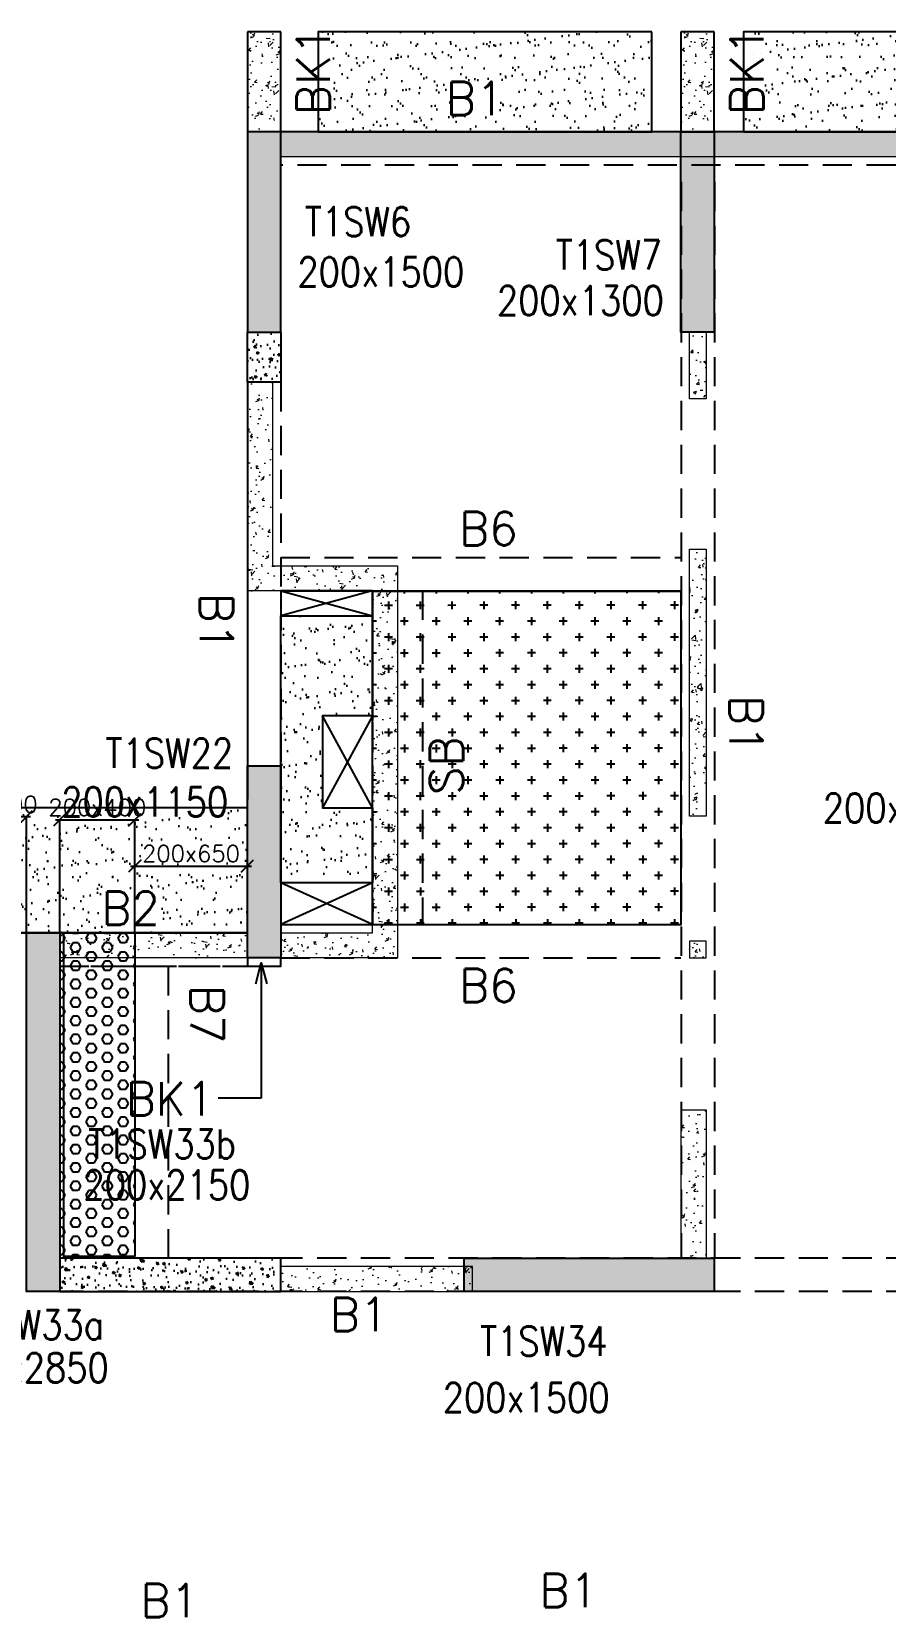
# Model space of a CAD drawing. Header units: millimetres. Extents: x 1078357 to 2594950, y -4969473 to -4636555.
# Drawn here: x 1824438 to 1829556, y -4656639 to -4647138 of the extents above; entities that cross this region are included whole.
import ezdxf

# ---------------------------------------------------------------- set-up
doc = ezdxf.new("R2010")
doc.units = ezdxf.units.MM
doc.header["$PDMODE"] = 35
for name, pattern in [('CONTINOUS', [0]), ('HIDDEN', [0.375, 0.25, -0.125]), ('New Retail block$0$CONTINOUS', [0])]:
    doc.linetypes.add(name, pattern=pattern)
doc.layers.get('0').update_dxf_attribs({"lineweight": 0})
doc.layers.get('Defpoints').update_dxf_attribs({"lineweight": 0})
for name, color, linetype, lineweight in [('A-_ANOTDIMA_D-', 6, 'Continuous', 13), ('COL. NO.', 30, 'Continuous', 25), ('COL. SIZE', 7, 'Continuous', 25), ('DIM', 9, 'Continuous', 25), ('HATCH', 8, 'Continuous', 30), ('RCC UPSTAND', 43, 'Continuous', 30), ('S-NON STR RCC WALL', 8, 'Continuous', 0)]:
    doc.layers.add(name, color=color, linetype=linetype, lineweight=lineweight)
for name, color, linetype in [('B-200x325', 201, 'HIDDEN'), ('B-200x375', 41, 'HIDDEN'), ('B-200x400', 44, 'HIDDEN'), ('B-200x650', 241, 'HIDDEN'), ('B-300xSLAB THK.', 151, 'Continuous'), ('BK1-200x650', 241, 'HIDDEN'), ('DC BEAM NO.', 7, 'Continuous'), ('DROP SLAB', 8, 'Continuous'), ('NON STR. RCC WALL', 6, 'Continuous'), ('S-COLUMN_SHEAR WALL', 1, 'Continuous'), ('S-PROJECTION', 54, 'New Retail block$0$CONTINOUS'), ('SLAB FOLD', 8, 'Continuous')]:
    doc.layers.add(name, color=color, linetype=linetype)
doc.styles.add('Roman', font='romans')
doc.styles.add('ROMANS', font='romans.shx', dxfattribs={"width": 0.85})
doc.dimstyles.new('HARESH', dxfattribs={"dimtxt": 150, "dimasz": 75, "dimexe": 0, "dimexo": 0, "dimgap": 25, "dimtad": 1, "dimdec": 0, "dimdsep": 46, "dimtxsty": 'Roman', "dimblk": 'OBLIQUE', "dimcen": 225, "dimdle": 25, "dimclrd": 2, "dimclre": 2, "dimclrt": 7, "dimadec": 8, "dimazin": 1, "dimtfac": 1, "dimtdec": 0, "dimtmove": 0, "dimatfit": 0, "dimfxl": 1, "dimlwd": -1, "dimlwe": -1, "dimarcsym": 0})
pattern_1 = [(50, (-4526714.12, 23254837.94), (182.184669, -15.9390855), [19.05, -209.55]), (355, (-4526714.12, 23254837.94), (-35.2434214, 191.0568452), [15.24, -167.6405842]), (100.4514447, (-4526698.94, 23254836.6), (146.9412471, 175.1177519), [16.1900088, -178.0902446]), (46.1842, (-4526714.12, 23254888.74), (271.0790409, -42.042328), [28.575, -314.325]), (96.6355576, (-4526691.53, 23254885.23), (237.404134, 247.4261246), [24.2850231, -267.1356082]), (351.1841512, (-4526714.12, 23254888.74), (237.404134, 247.4261246), [22.859967, -251.459732]), (21, (-4526688.72, 23254876.04), (151.6143913, -102.2651982), [19.05, -209.55]), (326, (-4526688.72, 23254876.04), (61.8020283, 184.1879661), [15.24, -167.64]), (71.451445, (-4526676.08, 23254867.51), (213.4164193, 81.9227689), [16.1900088, -178.0899376]), (37.5, (-4526714.12, 23254837.935), (3.08860325, 84.55503887), [0, -165.608, 0, -170.18, 0, -168.275]), (7.5, (-4526714.12, 23254837.935), (66.8196625, 100.18057482), [0, -97.028, 0, -161.798, 0, -64.135]), (327.5, (-4526770.76, 23254837.935), (135.59059517, -5.728744), [0, -63.5, 0, -198.12, 0, -262.89]), (317.5, (-4526796.16, 23254837.94), (148.1291814, 25.42649103), [0, -82.55, 0, -131.572, 0, -186.69])]

# ---------------------------------------------------------------- blocks, each defined once
blk = doc.blocks.new('_Oblique')
at = {"color": 0, "linetype": 'ByBlock', "lineweight": -2}
blk.add_line((-0.5, -0.5), (0.5, 0.5), dxfattribs=at)
blk = doc.blocks.new('*D1424')
at = {"layer": 'Defpoints', "color": 0, "ltscale": 700, "transparency": 16777216}
for p in [(1823956, -4651842.8), (1823956, -4652537.8, 0), (1824406.1, -4652537.8, 0)]:
    blk.add_point(p, dxfattribs=at)
at = {"layer": 'DIM', "color": 2, "ltscale": 700, "transparency": 16777216}
for p, q in [((1824431.1, -4651842.8), (1823931, -4651842.8)), ((1823956, -4652537.8), (1823956, -4651842.8)), ((1824406.1, -4652537.8), (1824406.1, -4651842.8))]:
    blk.add_line(p, q, dxfattribs=at)
at = {"layer": 'DIM', "color": 2, "ltscale": 700, "transparency": 16777216, "xscale": 75, "yscale": 75, "zscale": 75, "rotation": 180}
blk.add_blockref('_Oblique', (1823956, -4651842.8), dxfattribs=at)
at = {"layer": 'DIM', "color": 2, "ltscale": 700, "transparency": 16777216, "xscale": 75, "yscale": 75, "zscale": 75}
blk.add_blockref('_Oblique', (1824406.1, -4651842.8), dxfattribs=at)
at = {"layer": 'DIM', "color": 7, "ltscale": 700, "transparency": 16777216, "insert": (1824181, -4651767.8), "char_height": 150, "attachment_point": 5, "style": 'Roman'}
blk.add_mtext('{\\H0.666667x;200x400}', dxfattribs=at)
blk = doc.blocks.new('*D1426')
at = {"layer": 'Defpoints', "color": 0, "ltscale": 700, "transparency": 16777216}
for p in [(1825056.2, -4651861), (1824606.1, -4652537.8, 0), (1825056.2, -4652537.8, 0)]:
    blk.add_point(p, dxfattribs=at)
at = {"layer": 'DIM', "color": 2, "ltscale": 700, "transparency": 16777216}
for p, q in [((1824581.1, -4651861), (1825081.2, -4651861)), ((1824606.1, -4652537.8), (1824606.1, -4651861)), ((1825056.2, -4652537.8), (1825056.2, -4651861))]:
    blk.add_line(p, q, dxfattribs=at)
at = {"layer": 'DIM', "color": 2, "ltscale": 700, "transparency": 16777216, "xscale": 75, "yscale": 75, "zscale": 75, "rotation": 180}
blk.add_blockref('_Oblique', (1824606.1, -4651861), dxfattribs=at)
at = {"layer": 'DIM', "color": 2, "ltscale": 700, "transparency": 16777216, "xscale": 75, "yscale": 75, "zscale": 75}
blk.add_blockref('_Oblique', (1825056.2, -4651861), dxfattribs=at)
at = {"layer": 'DIM', "color": 7, "ltscale": 700, "transparency": 16777216, "insert": (1824831.2, -4651786), "char_height": 150, "attachment_point": 5, "style": 'Roman'}
blk.add_mtext('{\\H0.666667x;200x400}', dxfattribs=at)
blk = doc.blocks.new('*D1427')
at = {"layer": 'Defpoints', "color": 0, "ltscale": 700, "transparency": 16777216}
for p in [(1825731.1, -4652137.7), (1825056.2, -4652537.8, 0), (1825731.1, -4652537.8, 0)]:
    blk.add_point(p, dxfattribs=at)
at = {"layer": 'DIM', "color": 2, "ltscale": 700, "transparency": 16777216}
for p, q in [((1825031.2, -4652137.7), (1825756.1, -4652137.7)), ((1825056.2, -4652537.8), (1825056.2, -4652137.7)), ((1825731.1, -4652537.8), (1825731.1, -4652137.7))]:
    blk.add_line(p, q, dxfattribs=at)
at = {"layer": 'DIM', "color": 2, "ltscale": 700, "transparency": 16777216, "xscale": 75, "yscale": 75, "zscale": 75, "rotation": 180}
blk.add_blockref('_Oblique', (1825056.2, -4652137.7), dxfattribs=at)
at = {"layer": 'DIM', "color": 2, "ltscale": 700, "transparency": 16777216, "xscale": 75, "yscale": 75, "zscale": 75}
blk.add_blockref('_Oblique', (1825731.1, -4652137.7), dxfattribs=at)
at = {"layer": 'DIM', "color": 7, "ltscale": 700, "transparency": 16777216, "insert": (1825393.7, -4652062.7), "char_height": 150, "attachment_point": 5, "style": 'Roman'}
blk.add_mtext('{\\H0.666667x;200x650}', dxfattribs=at)
blk = doc.blocks.new('G$CD63B60BD')
at = {"layer": 'COL. NO.', "linetype": 'Continuous', "style": 'ROMANS', "width": 0.85}
for s, p in [('T1SW6', (13370.2, 15274.3, -320.4)), ('T1SW7', (14874.5, 15075.4, -320.4)), ('T1SW22', (12175.1, 12089.1, -320.4)), ('T1SW33b', (12070.9, 9747.2, -320.4)), ('T1SW33a', (11279.4, 8663.7, -320.4)), ('T1SW34', (14420.4, 8565.4, -320.4))]:
    blk.add_text(s, height=175, dxfattribs=at).set_placement(p)
at = {"layer": 'COL. SIZE', "linetype": 'Continuous', "style": 'ROMANS', "width": 0.85}
for s, p in [('200x1500', (13325.1, 14973.2, -320.4)), ('200x1300', (14521.5, 14801.5, -320.4)), ('200x1150', (11909.6, 11797.3, -320.4)), ('200x1300', (16475.4, 11760.5, -320.4)), ('200x2150', (12042.4, 9502, -320.4)), ('200x2850', (11193.5, 8406.3, -320.4)), ('200x1500', (14196.5, 8227.7, -320.4))]:
    blk.add_text(s, height=175, dxfattribs=at).set_placement(p)

msp = doc.modelspace()

# ---------------------------------------------------------------- hatches: boundary and pattern name
at = {"layer": 'DROP SLAB'}
h = msp.add_hatch(dxfattribs=at)
h.set_pattern_fill('CROSS', color=8, scale=15, angle=0.03079)
h.set_pattern_definition([(180.03079016, (-2548960.32, 14073987.82), (-95.1987999, -95.3011726), [47.625, -142.875]), (270.03079016, (-2548984.14, 14074011.62), (95.3011726, -95.1987999), [47.625, -142.875])])
h.paths.add_polyline_path([(1826481.1, -4650490.6), (1828331.1, -4650490.6), (1828331.1, -4652490.4), (1826481.1, -4652490.4)])
at = {"layer": 'HATCH'}
h = msp.add_hatch(dxfattribs=at)
h.set_pattern_fill('AR-SAND', color=8, scale=3, angle=179.97015)
h.set_pattern_definition([(37.4701541, (-1027552.19, 9339832.47), (-4.7236114, 146.8264517), [0, -115.824, 0, -129.54, 0, -123.825]), (7.4701541, (-1027552.2, 9339832.47), (134.9689868, 214.9772528), [0, -62.484, 0, -104.394, 0, -40.005]), (327.4701541, (-1027645.92, 9339832.52), (237.2979035, 0.3075449), [0, -38.1, 0, -137.16, 0, -179.07]), (317.4701541, (-1027645.92, 9339832.52), (229.1017424, 66.759465), [0, -19.05, 0, -89.916, 0, -102.87])])
h.paths.add_polyline_path([(1828156.4, -4647137.8), (1826156.4, -4647137.8), (1826156.4, -4647737.8), (1828156.4, -4647737.8)])
h = msp.add_hatch(dxfattribs=at)
h.set_pattern_fill('AR-SAND', color=8, scale=3, angle=179.97015)
h.set_pattern_definition([(37.4701541, (-1030102.19, 9339832.47), (-4.7236114, 146.8264517), [0, -115.824, 0, -129.54, 0, -123.825]), (7.4701541, (-1030102.2, 9339832.47), (134.9689868, 214.9772528), [0, -62.484, 0, -104.394, 0, -40.005]), (327.4701541, (-1030195.92, 9339832.52), (237.2979035, 0.3075449), [0, -38.1, 0, -137.16, 0, -179.07]), (317.4701541, (-1030195.92, 9339832.52), (229.1017424, 66.759465), [0, -19.05, 0, -89.916, 0, -102.87])])
h.paths.add_polyline_path([(1830706.4, -4647137.8), (1828706.4, -4647137.8), (1828706.4, -4647737.8), (1830706.4, -4647737.8)])
h = msp.add_hatch(dxfattribs=at)
h.set_pattern_fill('AR-SAND', color=8, scale=3, angle=179.97015)
h.set_pattern_definition([(37.47015413, (-3208951.86, 18707870.84), (-4.72361136, 146.8264517), [0, -115.824, 0, -129.54, 0, -123.825]), (7.4701541, (-3208951.86, 18707870.84), (134.9689868, 214.9772528), [0, -62.484, 0, -104.394, 0, -40.005]), (327.4701541, (-3209045.58, 18707870.89), (237.2979035, 0.3075449), [0, -38.1, 0, -137.16, 0, -179.07]), (317.4701541, (-3209045.58, 18707870.9), (229.1017424, 66.759465), [0, -19.05, 0, -89.916, 0, -102.87])])
h.paths.add_polyline_path([(1825931.1, -4650637.8), (1826481.1, -4650637.8), (1826481.1, -4651237.8), (1826181.1, -4651237.8), (1826181.1, -4651787.8), (1826481.1, -4651787.7), (1826481.1, -4652237.8), (1825931.1, -4652237.8)])
h = msp.add_hatch(dxfattribs=at)
h.set_pattern_fill('AR-SAND', color=8, scale=3, angle=179.97015)
h.set_pattern_definition([(37.4701541, (-2119476.82, 14023851.64), (-4.72361136, 146.8264517), [0, -115.824, 0, -129.54, 0, -123.825]), (7.4701541, (-2119476.82, 14023851.64), (134.9689868, 214.9772528), [0, -62.484, 0, -104.394, 0, -40.005]), (327.4701541, (-2119570.54, 14023851.69), (237.2979035, 0.3075449), [0, -38.1, 0, -137.16, 0, -179.07]), (317.4701541, (-2119570.54, 14023851.69), (229.1017424, 66.759465), [0, -19.05, 0, -89.916, 0, -102.87])])
h.paths.add_polyline_path([(1825731.1, -4651787.7), (1823281.1, -4651787.7), (1823281.4, -4652537.8), (1825731.4, -4652537.8)])
h = msp.add_hatch(dxfattribs=at)
h.set_pattern_fill('AR-SAND', color=8, scale=3, angle=179.97015)
h.set_pattern_definition([(37.4701541, (-2119476.91, 14023851.66), (-4.72361136, 146.8264517), [0, -115.824, 0, -129.54, 0, -123.825]), (7.4701541, (-2119476.9, 14023851.66), (134.9689868, 214.9772528), [0, -62.484, 0, -104.394, 0, -40.005]), (327.4701541, (-2119570.63, 14023851.71), (237.2979035, 0.3075449), [0, -38.1, 0, -137.16, 0, -179.07]), (317.4701541, (-2119570.63, 14023851.71), (229.1017424, 66.759465), [0, -19.05, 0, -89.916, 0, -102.87])])
h.paths.add_polyline_path([(1825731.4, -4651937.8), (1823281.3, -4651937.8), (1823281.4, -4652537.7), (1825731.4, -4652537.7)])
at = {"layer": 'RCC UPSTAND'}
h = msp.add_hatch(dxfattribs=at)
h.set_pattern_fill('AR-CONC', color=8, scale=20, angle=90)
h.set_pattern_definition([(140, (-1382268.97, -7187682.26), (12.550427, 143.4520365), [15, -165]), (85, (-1382268.97, -7187682.26), (-150.438427, -27.7502667), [12, -132]), (190.4514445, (-1382267.93, -7187670.31), (-137.887998, 115.7017693), [12.7480384, -140.2284224]), (136.1842, (-1382308.97, -7187682.26), (33.103856, 213.448266), [22.5, -247.5]), (186.6356355, (-1382306.21, -7187664.47), (-194.82372, 186.932389), [19.122068, -210.342752]), (81.184164, (-1382308.97, -7187682.26), (-194.82372, 186.932389), [18, -198]), (111, (-1382298.97, -7187662.26), (80.523778, 119.3814104), [15, -165]), (56, (-1382298.97, -7187662.26), (-145.030009, 48.6630664), [12, -132]), (161.4514447, (-1382292.26, -7187652.31), (-64.5062306, 168.0444753), [12.748038, -140.2284224]), (127.5, (-1382268.97, -7187682.26), (-66.57877077, 2.43197106), [0, -130.4, 0, -134, 0, -132.5]), (97.5, (-1382268.97, -7187682.26), (-78.8823424, 52.6139075), [0, -76.4, 0, -127.4, 0, -50.5]), (57.5, (-1382268.97, -7187726.86), (4.51097435, 106.7644872), [0, -50, 0, -156, 0, -207]), (47.5, (-1382268.97, -7187746.86), (-20.0209965, 116.6372339), [0, -65, 0, -103.6, 0, -147])])
h.paths.add_polyline_path([(1825931.1, -4648937.8), (1825931.1, -4649237.8), (1825731.1, -4649237.8), (1825731.1, -4648937.8)])
h = msp.add_hatch(dxfattribs=at)
h.set_pattern_fill('AR-CONC', color=8, scale=20, angle=270)
h.set_pattern_definition([(320, (5036527, -2117845.14), (-12.550427, -143.4520365), [15, -165]), (265, (5036527, -2117845.14), (150.438427, 27.7502667), [12, -132]), (10.4514445, (5036525.96, -2117857.09), (137.887998, -115.7017693), [12.7480384, -140.2284224]), (316.1842, (5036567, -2117845.14), (-33.103856, -213.448266), [22.5, -247.5]), (6.6356355, (5036564.25, -2117862.93), (194.82372, -186.932389), [19.122068, -210.342752]), (261.184164, (5036567, -2117845.14), (194.82372, -186.932389), [18, -198]), (291, (5036557, -2117865.14), (-80.523778, -119.3814104), [15, -165]), (236, (5036557, -2117865.14), (145.030009, -48.6630664), [12, -132]), (341.4514447, (5036550.3, -2117875.09), (64.5062306, -168.0444753), [12.748038, -140.2284224]), (307.5, (5036527.005, -2117845.14), (66.57877077, -2.43197106), [0, -130.4, 0, -134, 0, -132.5]), (277.5, (5036527.005, -2117845.14), (78.8823424, -52.6139075), [0, -76.4, 0, -127.4, 0, -50.5]), (237.5, (5036527.005, -2117800.54), (-4.51097435, -106.7644872), [0, -50, 0, -156, 0, -207]), (227.5, (5036527.005, -2117780.54), (20.0209965, -116.6372339), [0, -65, 0, -103.6, 0, -147])])
h.paths.add_polyline_path([(1825931.1, -4654488.3), (1824606.1, -4654488.1), (1824606.1, -4654687.5), (1825931.1, -4654687.8)])
at = {"layer": 'S-COLUMN_SHEAR WALL', "lineweight": 25, "extrusion": (1.00316e-06, 1.91639e-11, 1)}
h = msp.add_hatch(color=1, dxfattribs=at)
h.dxf.hatch_style = 1
h.paths.add_polyline_path([(1825931.1, -4647737.8), (1825731.1, -4647737.8), (1825731.1, -4648937.8), (1825931.1, -4648937.8)])
at = {"layer": 'S-COLUMN_SHEAR WALL', "lineweight": 25}
h = msp.add_hatch(color=1, dxfattribs=at)
h.dxf.hatch_style = 1
h.paths.add_polyline_path([(1828331.1, -4648937.8), (1828531.1, -4648937.8), (1828531.1, -4647737.8), (1828331.1, -4647737.8)])
at = {"layer": 'S-COLUMN_SHEAR WALL', "lineweight": 25, "extrusion": (1.00316e-06, 1.91639e-11, 1)}
h = msp.add_hatch(color=1, dxfattribs=at)
h.dxf.hatch_style = 1
h.paths.add_polyline_path([(1825931.1, -4652687.8), (1825731.1, -4652687.8), (1825731.1, -4651537.8), (1825931.1, -4651537.8)])
at = {"layer": 'S-COLUMN_SHEAR WALL', "lineweight": 25}
h = msp.add_hatch(color=1, dxfattribs=at)
h.dxf.hatch_style = 1
h.paths.add_polyline_path([(1824406.1, -4652537.8), (1824606.1, -4652537.8), (1824606.1, -4654687.8), (1824406.1, -4654687.8)])
h = msp.add_hatch(color=1, dxfattribs=at)
h.dxf.hatch_style = 1
h.paths.add_polyline_path([(1827031.1, -4654487.8), (1828531.1, -4654487.8), (1828531.1, -4654687.8), (1827031.1, -4654687.8)])
at = {"layer": 'S-NON STR RCC WALL'}
h = msp.add_hatch(dxfattribs=at)
h.set_pattern_fill('AR-CONC', color=256, angle=180)
h.set_pattern_definition([(50, (-6708113.66, 32907950.42), (182.184669, -15.93908554), [19.05, -209.55]), (355, (-6708113.66, 32907950.42), (-35.2434214, 191.0568452), [15.24, -167.6405842]), (100.4514447, (-6708098.48, 32907949.1), (146.9412471, 175.1177519), [16.1900088, -178.0902446]), (46.1842, (-6708113.66, 32908001.22), (271.0790409, -42.0423279), [28.575, -314.325]), (96.6355576, (-6708091.08, 32907997.72), (237.404134, 247.4261246), [24.2850231, -267.1356082]), (351.1841512, (-6708113.66, 32908001.22), (237.404134, 247.4261246), [22.859967, -251.459732]), (21, (-6708088.26, 32907988.52), (151.61439127, -102.2651982), [19.05, -209.55]), (326, (-6708088.26, 32907988.52), (61.80202835, 184.1879661), [15.24, -167.64]), (71.451445, (-6708075.63, 32907980), (213.4164193, 81.9227689), [16.1900088, -178.0899376]), (37.5, (-6708113.665, 32907950.424), (3.08860325, 84.55503887), [0, -165.608, 0, -170.18, 0, -168.275]), (7.5, (-6708113.665, 32907950.42), (66.8196625, 100.18057482), [0, -97.028, 0, -161.798, 0, -64.135]), (327.5, (-6708170.31, 32907950.424), (135.59059517, -5.72874399), [0, -63.5, 0, -198.12, 0, -262.89]), (317.5, (-6708195.71, 32907950.42), (148.1291814, 25.42649103), [0, -82.55, 0, -131.572, 0, -186.69])])
h.paths.add_polyline_path([(1825931.1, -4647737.8), (1825931.1, -4647137.8), (1825731.1, -4647137.8), (1825731.1, -4647737.8), (1825931.1, -4647737.8)], is_closed=False)
h = msp.add_hatch(dxfattribs=at)
h.set_pattern_fill('AR-CONC', color=256, angle=180)
h.set_pattern_definition([(50, (-6705513.69, 32907950.43), (182.184669, -15.93908554), [19.05, -209.55]), (355, (-6705513.69, 32907950.43), (-35.2434214, 191.0568452), [15.24, -167.6405842]), (100.4514447, (-6705498.5, 32907949.1), (146.9412471, 175.1177519), [16.1900088, -178.0902446]), (46.1842, (-6705513.69, 32908001.23), (271.0790409, -42.0423279), [28.575, -314.325]), (96.6355576, (-6705491.1, 32907997.72), (237.404134, 247.4261246), [24.2850231, -267.1356082]), (351.1841512, (-6705513.69, 32908001.23), (237.404134, 247.4261246), [22.859967, -251.459732]), (21, (-6705488.29, 32907988.53), (151.61439127, -102.2651982), [19.05, -209.55]), (326, (-6705488.29, 32907988.53), (61.80202835, 184.1879661), [15.24, -167.64]), (71.451445, (-6705475.65, 32907980), (213.4164193, 81.9227689), [16.1900088, -178.0899376]), (37.5, (-6705513.685, 32907950.43), (3.08860325, 84.55503887), [0, -165.608, 0, -170.18, 0, -168.275]), (7.5, (-6705513.685, 32907950.43), (66.8196625, 100.18057482), [0, -97.028, 0, -161.798, 0, -64.135]), (327.5, (-6705570.33, 32907950.43), (135.59059517, -5.72874399), [0, -63.5, 0, -198.12, 0, -262.89]), (317.5, (-6705595.73, 32907950.43), (148.1291814, 25.42649103), [0, -82.55, 0, -131.572, 0, -186.69])])
h.paths.add_polyline_path([(1828531.1, -4647737.8), (1828531.1, -4647137.8), (1828331.1, -4647137.8), (1828331.1, -4647737.8), (1828531.1, -4647737.8)], is_closed=False)
h = msp.add_hatch(dxfattribs=at)
h.set_pattern_fill('AR-CONC', color=256, angle=180)
h.set_pattern_definition([(50, (-5623938.83, 27938857.12), (182.184669, -15.93908554), [19.05, -209.55]), (355, (-5623938.83, 27938857.12), (-35.2434214, 191.0568452), [15.24, -167.6405842]), (100.4514447, (-5623923.65, 27938855.8), (146.9412471, 175.1177519), [16.1900088, -178.0902446]), (46.1842, (-5623938.83, 27938907.92), (271.0790409, -42.042328), [28.575, -314.325]), (96.6355576, (-5623916.24, 27938904.42), (237.404134, 247.4261246), [24.2850231, -267.1356082]), (351.1841512, (-5623938.83, 27938907.92), (237.404134, 247.4261246), [22.859967, -251.459732]), (21, (-5623913.43, 27938895.22), (151.6143913, -102.2651982), [19.05, -209.55]), (326, (-5623913.43, 27938895.22), (61.8020283, 184.1879661), [15.24, -167.64]), (71.451445, (-5623900.8, 27938886.7), (213.4164193, 81.9227689), [16.1900088, -178.0899376]), (37.5, (-5623938.834, 27938857.12), (3.08860325, 84.55503887), [0, -165.608, 0, -170.18, 0, -168.275]), (7.5, (-5623938.83, 27938857.12), (66.8196625, 100.18057482), [0, -97.028, 0, -161.798, 0, -64.135]), (327.5, (-5623995.476, 27938857.12), (135.59059517, -5.72874399), [0, -63.5, 0, -198.12, 0, -262.89]), (317.5, (-5624020.88, 27938857.12), (148.1291814, 25.42649103), [0, -82.55, 0, -131.572, 0, -186.69])])
h.paths.add_polyline_path([(1825934.3, -4647737.8), (1830931.4, -4647737.8), (1830931.4, -4647887.8), (1825934.3, -4647887.8)])
h = msp.add_hatch(dxfattribs=at)
h.set_pattern_fill('AR-CONC', color=256, angle=180)
h.set_pattern_definition([(50, (1828444.6, -4749442.22), (182.18467, -15.93909), [19.05, -209.55]), (355, (1828444.6, -4749442.22), (-35.24342, 191.05685), [15.24, -167.6406]), (100.45144, (1828459.78, -4749443.55), (146.94125, 175.11775), [16.19, -178.09024]), (46.1842, (1828444.6, -4749391.42), (271.07904, -42.04233), [28.575, -314.325]), (96.63556, (1828467.2, -4749394.93), (237.4041, 247.4261), [24.285, -267.1356]), (351.18415, (1828444.6, -4749391.42), (237.4041, 247.4261), [22.86, -251.4597]), (21, (1828470, -4749404.12), (151.6144, -102.2652), [19.05, -209.55]), (326, (1828470, -4749404.12), (61.80203, 184.18797), [15.24, -167.64]), (71.45144, (1828482.63, -4749412.65), (213.41642, 81.92277), [16.19, -178.08994]), (37.5, (1828444.6, -4749442.225), (3.088603, 84.55504), [0, -165.608, 0, -170.18, 0, -168.275]), (7.5, (1828444.6, -4749442.225), (66.81966, 100.180575), [0, -97.028, 0, -161.798, 0, -64.135]), (327.5, (1828387.96, -4749442.225), (135.590595, -5.728744), [0, -63.5, 0, -198.12, 0, -262.89]), (317.5, (1828362.56, -4749442.22), (148.12918, 25.42649), [0, -82.55, 0, -131.572, 0, -186.69])])
h.paths.add_polyline_path([(1828381.4, -4648937.8), (1828481.4, -4648937.8), (1828481.3, -4649337.8), (1828381.3, -4649337.8)])
h = msp.add_hatch(dxfattribs=at)
h.set_pattern_fill('AR-CONC', color=256, angle=180)
h.set_pattern_definition(pattern_1)
h.paths.add_polyline_path([(1826631.4, -4650337.8), (1826631.4, -4652687.8), (1825931.4, -4652687.8), (1825931.4, -4652537.8), (1826481.4, -4652537.8), (1826481.4, -4650487.8), (1825731.4, -4650487.8), (1825731.4, -4649237.7), (1825881.4, -4649237.7), (1825881.4, -4650337.8)])
h = msp.add_hatch(dxfattribs=at)
h.set_pattern_fill('AR-CONC', color=256, angle=180)
h.set_pattern_definition([(50, (2925669.32, -9433461.41), (182.184669, -15.9390855), [19.05, -209.55]), (355, (2925669.32, -9433461.41), (-35.2434214, 191.056845), [15.24, -167.640584]), (100.4514447, (2925684.5, -9433462.74), (146.941247, 175.117752), [16.190009, -178.0902446]), (46.1842, (2925669.32, -9433410.61), (271.079041, -42.042328), [28.575, -314.325]), (96.6355576, (2925691.9, -9433414.12), (237.404134, 247.426125), [24.285023, -267.135608]), (351.184151, (2925669.32, -9433410.6), (237.404134, 247.426125), [22.859967, -251.459732]), (21, (2925694.72, -9433423.31), (151.6143913, -102.265198), [19.05, -209.55]), (326, (2925694.72, -9433423.31), (61.802028, 184.187966), [15.24, -167.64]), (71.451445, (2925707.35, -9433431.83), (213.416419, 81.922769), [16.190009, -178.0899376]), (37.5, (2925669.316, -9433461.41), (3.08860325, 84.5550389), [0, -165.608, 0, -170.18, 0, -168.275]), (7.5, (2925669.32, -9433461.41), (66.8196625, 100.1805748), [0, -97.028, 0, -161.798, 0, -64.135]), (327.5, (2925612.674, -9433461.41), (135.5905952, -5.728744), [0, -63.5, 0, -198.12, 0, -262.89]), (317.5, (2925587.27, -9433461.41), (148.1291814, 25.426491), [0, -82.55, 0, -131.572, 0, -186.69])])
h.paths.add_polyline_path([(1828381.3, -4650237.8), (1828481.3, -4650237.8), (1828481.3, -4651837.8), (1828381.3, -4651837.8)])
h = msp.add_hatch(dxfattribs=at)
h.set_pattern_fill('AR-CONC', color=256, angle=180)
h.set_pattern_definition(pattern_1)
h.paths.add_polyline_path([(1824606.4, -4652537.8), (1825731.4, -4652537.8), (1825731.4, -4652687.8), (1824606.4, -4652687.8)])
h = msp.add_hatch(dxfattribs=at)
h.set_pattern_fill('AR-CONC', color=256, angle=180)
h.set_pattern_definition([(50, (2925656.1, -9434826.08), (182.184669, -15.9390855), [19.05, -209.55]), (355, (2925656.1, -9434826.08), (-35.2434214, 191.056845), [15.24, -167.640584]), (100.4514447, (2925671.28, -9434827.4), (146.941247, 175.117752), [16.190009, -178.0902446]), (46.1842, (2925656.1, -9434775.28), (271.079041, -42.042328), [28.575, -314.325]), (96.6355576, (2925678.7, -9434778.78), (237.404134, 247.426125), [24.285023, -267.135608]), (351.184151, (2925656.1, -9434775.28), (237.404134, 247.426125), [22.859967, -251.459732]), (21, (2925681.5, -9434787.98), (151.6143913, -102.265198), [19.05, -209.55]), (326, (2925681.5, -9434787.98), (61.802028, 184.187966), [15.24, -167.64]), (71.451445, (2925694.14, -9434796.5), (213.416419, 81.922769), [16.190009, -178.0899376]), (37.5, (2925656.1, -9434826.077), (3.08860325, 84.5550389), [0, -165.608, 0, -170.18, 0, -168.275]), (7.5, (2925656.1, -9434826.08), (66.8196625, 100.1805748), [0, -97.028, 0, -161.798, 0, -64.135]), (327.5, (2925599.46, -9434826.077), (135.5905952, -5.728744), [0, -63.5, 0, -198.12, 0, -262.89]), (317.5, (2925574.06, -9434826.08), (148.1291814, 25.426491), [0, -82.55, 0, -131.572, 0, -186.69])])
h.paths.add_polyline_path([(1828381.3, -4652687.8), (1828481.3, -4652687.8), (1828481.3, -4652587.8), (1828381.3, -4652587.8)])
h = msp.add_hatch(dxfattribs=at)
h.set_pattern_fill('AR-CONC', color=256, angle=180)
h.set_pattern_definition([(50, (-5623203.58, 27938857.12), (182.184669, -15.93908554), [19.05, -209.55]), (355, (-5623203.58, 27938857.12), (-35.2434214, 191.0568452), [15.24, -167.6405842]), (100.4514447, (-5623188.4, 27938855.79), (146.9412471, 175.1177519), [16.1900088, -178.0902446]), (46.1842, (-5623203.58, 27938907.92), (271.0790409, -42.042328), [28.575, -314.325]), (96.6355576, (-5623181, 27938904.4), (237.404134, 247.4261246), [24.2850231, -267.1356082]), (351.1841512, (-5623203.58, 27938907.92), (237.404134, 247.4261246), [22.859967, -251.459732]), (21, (-5623178.18, 27938895.22), (151.6143913, -102.2651982), [19.05, -209.55]), (326, (-5623178.18, 27938895.22), (61.8020283, 184.1879661), [15.24, -167.64]), (71.451445, (-5623165.54, 27938886.7), (213.4164193, 81.9227689), [16.1900088, -178.0899376]), (37.5, (-5623203.58, 27938857.115), (3.08860325, 84.55503887), [0, -165.608, 0, -170.18, 0, -168.275]), (7.5, (-5623203.58, 27938857.115), (66.8196625, 100.18057482), [0, -97.028, 0, -161.798, 0, -64.135]), (327.5, (-5623260.22, 27938857.115), (135.59059517, -5.72874399), [0, -63.5, 0, -198.12, 0, -262.89]), (317.5, (-5623285.62, 27938857.12), (148.1291814, 25.42649103), [0, -82.55, 0, -131.572, 0, -186.69])])
h.paths.add_polyline_path([(1828331.4, -4653597.8), (1828481.3, -4653597.8), (1828481.3, -4654487.7), (1828331.4, -4654487.7)])
h = msp.add_hatch(dxfattribs=at)
h.set_pattern_fill('AR-CONC', color=256)
h.set_pattern_definition([(50, (-4526714.12, 23254837.94), (182.184669, -15.9390855), [19.05, -209.55]), (355, (-4526714.12, 23254837.94), (-35.2434214, 191.0568452), [15.24, -167.6405842]), (100.4514447, (-4526698.94, 23254836.6), (146.9412471, 175.1177519), [16.1900088, -178.0902446]), (46.1842, (-4526714.12, 23254888.74), (271.0790409, -42.042328), [28.575, -314.325]), (96.6355576, (-4526691.53, 23254885.23), (237.404134, 247.4261246), [24.2850231, -267.1356082]), (351.1841512, (-4526714.12, 23254888.74), (237.404134, 247.4261246), [22.859967, -251.459732]), (21, (-4526688.72, 23254876.04), (151.6143913, -102.2651982), [19.05, -209.55]), (326, (-4526688.72, 23254876.04), (61.8020283, 184.1879661), [15.24, -167.64]), (71.451445, (-4526676.08, 23254867.51), (213.4164193, 81.9227689), [16.1900088, -178.0899376]), (37.5, (-4526714.12, 23254837.935), (3.08860325, 84.55503887), [0, -165.608, 0, -170.18, 0, -168.275]), (7.5, (-4526714.12, 23254837.935), (66.8196625, 100.18057482), [0, -97.028, 0, -161.798, 0, -64.135]), (327.5, (-4526770.76, 23254837.935), (135.59059517, -5.728744), [0, -63.5, 0, -198.12, 0, -262.89]), (317.5, (-4526796.16, 23254837.94), (148.1291814, 25.42649103), [0, -82.55, 0, -131.572, 0, -186.69])])
h.paths.add_polyline_path([(1827081.3, -4654537.8), (1825931.3, -4654537.8), (1825931.3, -4654687.8), (1827081.3, -4654687.8)])
at = {"layer": 'SLAB FOLD', "ltscale": 1000}
h = msp.add_hatch(dxfattribs=at)
h.set_pattern_fill('HEX', color=8, scale=10, angle=180)
h.set_pattern_definition([(180, (1815381.29, -4465732.775), (-7e-15, -54.992613), [31.75, -63.5]), (300, (1815381.29, -4465732.775), (47.625, 27.496307), [31.75, -63.5]), (240, (1815349.54, -4465732.775), (47.625, -27.496307), [31.75, -63.5])])
h.paths.add_polyline_path([(1824606.5, -4654477.1), (1825056.5, -4654477.1), (1825056.5, -4652537.8), (1824606.5, -4652537.8)])

# ---------------------------------------------------------------- linework, layer by layer
at = {"layer": 'B-200x325', "ltscale": 700}
for p, q in [((1825931.1, -4650288, 0), (1828331.1, -4650288, 0)), ((1825931.2, -4652687.8, 0), (1828331.1, -4652687.8, 0))]:
    msp.add_line(p, q, dxfattribs=at)
at = {"layer": 'B-200x325', "linetype": 'Continuous', "ltscale": 700}
for p, q in [((1825931.1, -4650488, 0), (1828331.1, -4650488, 0)), ((1825931.2, -4652487.8, 0), (1828331.1, -4652487.8, 0))]:
    msp.add_line(p, q, dxfattribs=at)
at = {"layer": 'B-200x375', "linetype": 'Continuous', "ltscale": 700}
msp.add_line((1825056.2, -4652737.8, 0), (1825056.2, -4654477.1, 0), dxfattribs=at)
at = {"layer": 'B-200x375', "ltscale": 700}
msp.add_line((1825256.2, -4652737.8, 0), (1825256.2, -4654487.8, 0), dxfattribs=at)
at = {"layer": 'B-200x400', "linetype": 'Continuous', "ltscale": 500}
msp.add_line((1825056.2, -4652537.8, 0), (1824606.1, -4652537.8, 0), dxfattribs=at)
at = {"layer": 'B-200x400', "linetype": 'HIDDEN', "ltscale": 500}
msp.add_line((1824606.1, -4652737.8, 0), (1825056.2, -4652737.8, 0), dxfattribs=at)
at = {"layer": 'B-200x650', "linetype": 'CONTINOUS', "ltscale": 700}
for p, q in [((1825931.1, -4647137.8, 0), (1825731.1, -4647137.8, 0)), ((1825731.1, -4647137.8, 0), (1825731.1, -4647737.8, 0)), ((1825931.1, -4647737.8, 0), (1825931.1, -4647137.8, 0)), ((1828531.1, -4647137.8, 0), (1828331.1, -4647137.8, 0)), ((1828331.1, -4647137.8, 0), (1828331.1, -4647737.8, 0)), ((1828531.1, -4647737.8, 0), (1828531.1, -4647137.8, 0)), ((1830931.4, -4647737.8, 0), (1825931.4, -4647737.8, 0)), ((1825731.4, -4649237.7, 0), (1825731.4, -4651737.8, 0)), ((1825731.3, -4652537.7, 0), (1823281.3, -4652537.7, 0)), ((1825731.1, -4652537.8, 0), (1825056.2, -4652537.8, 0))]:
    msp.add_line(p, q, dxfattribs=at)
at = {"layer": 'B-200x650', "linetype": 'HIDDEN', "ltscale": 700}
for p, q in [((1830931.4, -4647937.8, 0), (1825931.4, -4647937.8, 0)), ((1828331.3, -4648037.8, 0), (1828331.3, -4654487.7, 0)), ((1828531.3, -4648037.8, 0), (1828531.3, -4654487.7, 0)), ((1825931.4, -4649237.7, 0), (1825931.4, -4651737.8, 0)), ((1824606.3, -4652737.7, 0), (1825731.3, -4652737.7, 0)), ((1825056.2, -4652737.8, 0), (1825731.1, -4652737.8, 0)), ((1836824.7, -4654487.7, 0), (1824606.1, -4654487.7, 0)), ((1836824.7, -4654687.7, 0), (1824606.1, -4654687.7, 0))]:
    msp.add_line(p, q, dxfattribs=at)
at = {"layer": 'B-300xSLAB THK.', "linetype": 'HIDDEN', "ltscale": 700}
for p, q in [((1826481, -4650488, 0), (1826481, -4652487.8, 0)), ((1826781, -4650488, 0), (1826781, -4652487.8, 0))]:
    msp.add_line(p, q, dxfattribs=at)
at = {"layer": 'BK1-200x650', "linetype": 'Continuous', "ltscale": 700, "elevation": 0}
msp.add_lwpolyline([(1825931.4, -4652687.8), (1825731.4, -4652687.8), (1825731.4, -4652738), (1825931.4, -4652738)], close=True, dxfattribs=at)
at = {"layer": 'DROP SLAB', "color": 3, "linetype": 'CONTINOUS', "ltscale": 500}
for p, q in [((1825931.1, -4650487.8, 0), (1826481.1, -4650637.8, 0)), ((1826480.3, -4650488, 0), (1825931.1, -4650637.8, 0)), ((1826481.2, -4651237.8, 0), (1826181.1, -4651787.8, 0)), ((1826481.2, -4651787.8, 0), (1826181.1, -4651237.8, 0)), ((1826481.1, -4652487.8, 0), (1825931.1, -4652237.8, 0)), ((1826481.1, -4652237.8, 0), (1825931.3, -4652487.8, 0))]:
    msp.add_line(p, q, dxfattribs=at)
at = {"layer": 'DROP SLAB', "color": 3, "linetype": 'CONTINOUS', "ltscale": 500, "elevation": 0}
for points in [[(1826481.1, -4650488), (1825931.1, -4650488), (1825931.1, -4650637.8), (1826481.1, -4650637.8)], [(1826481.1, -4650490.6), (1828331.1, -4650490.6), (1828331.1, -4652490.4), (1826481.1, -4652490.4)], [(1826481.1, -4651237.8), (1826181.1, -4651237.8), (1826181.1, -4651787.8), (1826481.1, -4651787.8)], [(1826481.1, -4652237.8), (1825931.3, -4652237.8), (1825931.3, -4652487.8), (1826481.1, -4652487.8)]]:
    msp.add_lwpolyline(points, close=True, dxfattribs=at)
at = {"layer": 'NON STR. RCC WALL', "elevation": 0}
for points in [[(1825931.1, -4648937.8), (1825931.1, -4649237.8), (1825731.1, -4649237.8), (1825731.1, -4648937.8)], [(1825931.1, -4654488.3), (1824606.1, -4654488.1), (1824606.1, -4654687.5), (1825931.1, -4654687.8)]]:
    msp.add_lwpolyline(points, close=True, dxfattribs=at)
at = {"layer": 'S-COLUMN_SHEAR WALL', "color": 1, "lineweight": 25, "extrusion": (1.00316e-06, 1.91639e-11, 1), "elevation": 1.8}
for points in [[(1825931.1, -4647737.8), (1825731.1, -4647737.8), (1825731.1, -4648937.8), (1825931.1, -4648937.8)], [(1825931.1, -4652687.8), (1825731.1, -4652687.8), (1825731.1, -4651537.8), (1825931.1, -4651537.8)]]:
    msp.add_lwpolyline(points, close=True, dxfattribs=at)
at = {"layer": 'S-COLUMN_SHEAR WALL', "color": 1, "lineweight": 25, "elevation": 0}
for points in [[(1828331.1, -4647737.8), (1828531.1, -4647737.8), (1828531.1, -4648937.8), (1828331.1, -4648937.8)], [(1824406.1, -4652537.8), (1824606.1, -4652537.8), (1824606.1, -4654687.8), (1824406.1, -4654687.8)], [(1827031.1, -4654487.8), (1828531.1, -4654487.8), (1828531.1, -4654687.8), (1827031.1, -4654687.8)]]:
    msp.add_lwpolyline(points, close=True, dxfattribs=at)
at = {"layer": 'S-NON STR RCC WALL', "elevation": 0}
for points in [[(1825934.3, -4647737.8), (1830931.4, -4647737.8), (1830931.4, -4647887.8), (1825934.3, -4647887.8)], [(1828381.4, -4648937.8), (1828481.4, -4648937.8), (1828481.3, -4649337.8), (1828381.3, -4649337.8)], [(1826631.4, -4650337.8), (1826631.4, -4652687.8), (1825931.4, -4652687.8), (1825931.4, -4652537.8), (1826481.4, -4652537.8), (1826481.4, -4650487.8), (1825731.4, -4650487.8), (1825731.4, -4649237.7), (1825881.4, -4649237.7), (1825881.4, -4650337.8)], [(1824606.4, -4652537.8), (1825731.4, -4652537.8), (1825731.4, -4652687.8), (1824606.4, -4652687.8)]]:
    msp.add_lwpolyline(points, close=True, dxfattribs=at)
at = {"layer": 'S-NON STR RCC WALL', "ltscale": 700, "elevation": 0}
for points in [[(1828381.3, -4650237.8), (1828481.3, -4650237.8), (1828481.3, -4651837.8), (1828381.3, -4651837.8)], [(1828381.3, -4652687.8), (1828481.3, -4652687.8), (1828481.3, -4652587.8), (1828381.3, -4652587.8)], [(1828331.4, -4653597.8), (1828481.3, -4653597.8), (1828481.3, -4654487.7), (1828331.4, -4654487.7)], [(1827081.3, -4654537.8), (1825931.3, -4654537.8), (1825931.3, -4654687.8), (1827081.3, -4654687.8)]]:
    msp.add_lwpolyline(points, close=True, dxfattribs=at)
at = {"layer": 'S-PROJECTION', "elevation": 0}
for points in [[(1828156.4, -4647137.8), (1826156.4, -4647137.8), (1826156.4, -4647737.8), (1828156.4, -4647737.8)], [(1830706.4, -4647137.8), (1828706.4, -4647137.8), (1828706.4, -4647737.8), (1830706.4, -4647737.8)], [(1825731.1, -4651787.7), (1823281.1, -4651787.7), (1823281.4, -4652537.8), (1825731.4, -4652537.8)]]:
    msp.add_lwpolyline(points, close=True, dxfattribs=at)
at = {"layer": 'SLAB FOLD', "color": 8, "ltscale": 1000, "elevation": 0}
msp.add_lwpolyline([(1825931.1, -4650637.8), (1826481.1, -4650637.8), (1826481.1, -4651237.8), (1826181.1, -4651237.8), (1826181.1, -4651787.8), (1826481.1, -4651787.7), (1826481.1, -4652237.8), (1825931.1, -4652237.8), (1825931.1, -4650637.8)], dxfattribs=at)
msp.add_lwpolyline([(1825056.3, -4654477.1), (1824631, -4654477.1), (1824631, -4652537.8), (1825056.3, -4652537.8)], close=True, dxfattribs=at)

# ---------------------------------------------------------------- block references
at = {"layer": 'A-_ANOTDIMA_D-', "color": 2, "ltscale": 700}
msp.add_blockref('G$CD63B60BD', (1812706.1, -4663637.8, 0), dxfattribs=at)

# ---------------------------------------------------------------- texts
at = {"layer": 'B-200x325', "linetype": 'Continuous', "ltscale": 700, "style": 'ROMANS'}
for p in [(1827000.6, -4650215.9, -2.7), (1827000.6, -4652953, -2.7)]:
    msp.add_text('B6', height=200, rotation=359.99866, dxfattribs=at).set_placement(p)
at = {"layer": 'B-200x375', "linetype": 'Continuous', "ltscale": 700, "style": 'ROMANS'}
msp.add_text('B7', height=200, rotation=269.99866, dxfattribs=at).set_placement((1825391.1, -4652849.9, -2.7))
at = {"layer": 'B-200x650', "linetype": 'CONTINOUS', "ltscale": 700, "style": 'ROMANS'}
for p in [(1826226.7, -4647637.4, 50), (1828826.7, -4647637.4, 50)]:
    msp.add_text('BK1', height=200, rotation=90, dxfattribs=at).set_placement(p)
at = {"layer": 'B-200x650', "linetype": 'HIDDEN', "ltscale": 500, "style": 'ROMANS'}
for rotation, p in [(359.99906, (1826920.7, -4647637.4, -2.7)), (269.99906, (1825445.3, -4650499.9, -2.7)), (269.99906, (1828621.8, -4651112.7, -2.7)), (359.99906, (1826225, -4654925, -2.7)), (359.99906, (1825089.3, -4656639.4, -2.7)), (359.99906, (1827482.5, -4656578.1, -2.7))]:
    msp.add_text('B1', height=200, rotation=rotation, dxfattribs=at).set_placement(p)
at = {"layer": 'B-300xSLAB THK.', "linetype": 'Continuous', "ltscale": 700, "style": 'ROMANS'}
msp.add_text('SB', height=200, rotation=90.00094, dxfattribs=at).set_placement((1827025.7, -4651712.1, -2.7))
at = {"layer": 'BK1-200x650', "linetype": 'Continuous', "ltscale": 700, "style": 'ROMANS'}
msp.add_text('BK1', height=200, rotation=0.00094, dxfattribs=at).set_placement((1825002.5, -4653631.7, -2.7))
at = {"layer": 'DC BEAM NO.', "linetype": 'Continuous', "ltscale": 500, "style": 'ROMANS'}
msp.add_text('B2', height=200, dxfattribs=at).set_placement((1824855.6, -4652490.7, -2.7))

# ---------------------------------------------------------------- dimensions: what is measured, and where the dimension line sits
at = {"layer": 'DIM', "ltscale": 700}
for base, p1, p2, picture, middle in [((1823956, -4651842.8, 0), (1824406.1, -4652537.8, 0), (1823956, -4652537.8, 0), '*D1424', (1824181, -4651842.8, 0)), ((1825056.2, -4651861, 0), (1824606.1, -4652537.8, 0), (1825056.2, -4652537.8, 0), '*D1426', (1824831.2, -4651861, 0))]:
    dim = msp.add_linear_dim(base=base, p1=p1, p2=p2, text='{\\H0.666667x;200x400}', dimstyle='HARESH', override={"dimtxsty": 'Roman'}, dxfattribs=at)
    dim.commit()
    dim.dimension.update_dxf_attribs({"geometry": picture, "text_midpoint": middle, "dimtype": 160})
dim = msp.add_linear_dim(base=(1825731.1, -4652137.7, 0), p1=(1825056.2, -4652537.8, 0), p2=(1825731.1, -4652537.8, 0), text='{\\H0.666667x;200x650}', dimstyle='HARESH', override={"dimtxsty": 'Roman', "dimtmove": 1}, dxfattribs=at)
dim.commit()
dim.dimension.update_dxf_attribs({"geometry": '*D1427', "text_midpoint": (1825393.7, -4652062.7, 0)})

# ---------------------------------------------------------------- leaders
at = {"layer": 'BK1-200x650', "linetype": 'Continuous', "ltscale": 700}
msp.add_leader([(1825814.9, -4652718.1, 0), (1825814.9, -4653529.5, 0), (1825556.1, -4653529.5, 0)], dimstyle='HARESH', override={"dimasz": 125, "dimgap": 25, "dimtad": 0, "dimldrblk": 'Open30'}, dxfattribs=at)

doc.saveas('drawing.dxf')
